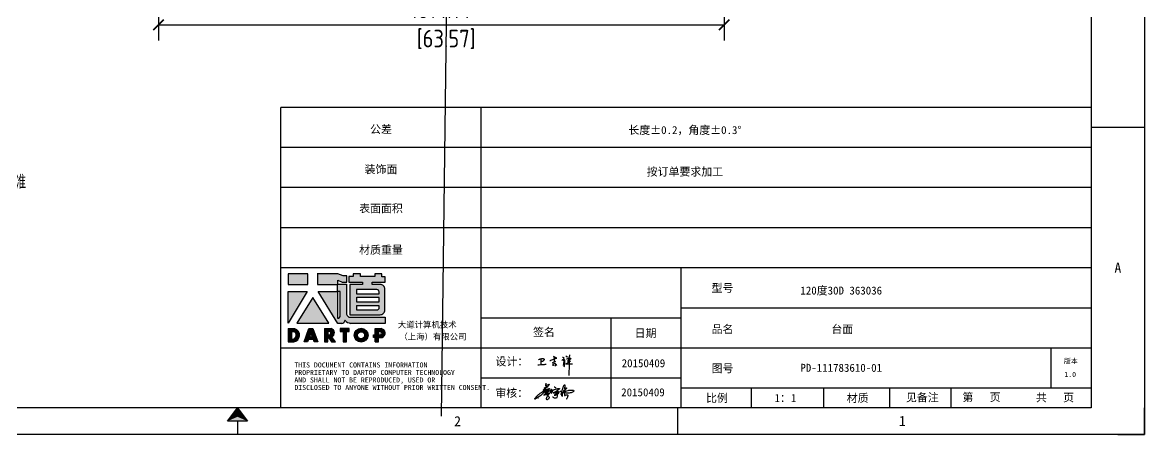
# Model space of a CAD drawing. Header units: millimetres. Extents: x -8883 to 24658, y -3888 to 19148.
# Drawn here: x 1639 to 4841, y -3888 to -2713 of the extents above; entities that cross this region are included whole.
import ezdxf
from ezdxf.enums import TextEntityAlignment as Align

# ---------------------------------------------------------------- set-up
doc = ezdxf.new("R2010")
doc.units = ezdxf.units.MM
doc.header["$MEASUREMENT"] = 0
doc.linetypes.add('DOT', pattern=[0.2, 0.1, -0.1])
for name, color, linetype in [('4', 7, 'Continuous'), ('DIM', 254, 'Continuous'), ('print', 30, 'Continuous')]:
    doc.layers.add(name, color=color, linetype=linetype)
doc.styles.add('Dartop', font='')
doc.styles.add('Dartop Text Style', font='gbenor.shx', dxfattribs={"bigfont": 'gbcbig.shx'})
doc.styles.add('hzHT', font='')
doc.styles.get('Dartop').set_extended_font_data('FangSong_GB2312')
doc.styles.get('hzHT').set_extended_font_data('SimHei')
doc.dimstyles.new('Dartop DIM Style', dxfattribs={"dimscale": 20, "dimtxt": 2.5, "dimasz": 1.5, "dimexe": 2.25, "dimexo": 2, "dimtad": 1, "dimdsep": 46, "dimtxsty": 'Dartop Text Style', "dimblk": 'ARCHTICK', "dimcen": 0.09, "dimadec": 1, "dimazin": 0, "dimtfac": 1, "dimtofl": 0, "dimtmove": 0, "dimatfit": 1, "dimfxl": 1, "dimtolj": 1, "dimtzin": 0, "dimarcsym": 0})

# ---------------------------------------------------------------- blocks, each defined once
blk = doc.blocks.new('*U25')
at = {"color": 254, "linetype": 'Continuous', "extrusion": (0, 0, -1)}
for points in [[(-17, 0.333), (-16.812, 0.25), (-17, 0.5)], [(-17, 0.333), (-17, 0.5), (-17.188, 0.25)], [(-17, 0.333), (-17.188, 0.25), (-16.812, 0.25)]]:
    blk.add_solid(points, dxfattribs=at)
blk = doc.blocks.new('dadao')
for p, q in [((48, 19.2), (44.9, 10.4)), ((44.9, 10.4), (51.2, 10.4)), ((51.2, 10.4), (48, 19.2))]:
    blk.add_line(p, q)
for points in [[(41.8, 121.6), (41.8, 143.7), (-0.4, 143.7), (-0.4, 121.6), (41.8, 121.6)], [(104.8, 122), (104.8, 130.3), (114.1, 126.3), (124.2, 126.3), (124.2, 139.6), (115.9, 139.6), (105.1, 143.9), (61.5, 143.9)], [(61.7, 144), (61.7, 121.3), (103.9, 121.3)], [(113.4, 38.7), (105.1, 38.7), (63, 106.5), (103.9, 106.5), (103.9, 120.9), (103.9, 121.3)], [(109.7, 53.6), (109.7, 106.2), (104.3, 106.2), (104.3, 50.4), (106.6, 50.4)], [(144.6, 94.4), (144.6, 84.8), (192, 84.8), (192, 94.1), (144.9, 94.1)], [(0, 28), (0, 0), (11.8, 0)], [(0.1, 28), (14, 28)], [(76.8, 28.2), (76.8, 0), (84.1, 0), (84.1, 11.1), (91.6, -0.1), (100.3, -0.1), (91.7, 11.1)], [(76.8, 28.2), (90.6, 28.2)], [(120.2, 45), (119.5, 45), (119.5, 44.6)], [(183.7, 0), (183.7, 9.6), (180.6, 9.6), (180.6, 14.9), (183.8, 14.9), (183.8, 28.1), (196.1, 28.1), (196.5, 28.1)], [(7.1, 21.8), (7.1, 6.1), (12, 6.1)], [(7.1, 21.8), (11.4, 21.8)], [(84, 22.7), (84, 15.3), (87.2, 15.3)], [(84, 22.7), (87.3, 22.7)], [(183.7, 0), (190.9, 0), (190.9, 9.6), (198.8, 9.6)], [(194.9, 22.3), (190.8, 22.3), (190.8, 15), (194.4, 15)]]:
    blk.add_lwpolyline(points)
blk.add_lwpolyline([(137.1, 144.2), (137.1, 137.9), (128.3, 137.9), (128.3, 126.5), (157.3, 126.5), (157.3, 121.5), (130.3, 121.5), (130.3, 57.5), (194.4, 57.5, 0.414214), (204.4, 67.5), (204.4, 111.3, 0.414214), (194.4, 121.3), (177.5, 121.3), (177.5, 126.3), (204.7, 126.3), (204.7, 137.7), (198.2, 137.7), (198.2, 143.9), (183.3, 143.9), (183.3, 138), (153, 138), (153, 144.2), (137.1, 144.2)], format="xyb", close=True)
for points in [[(104.8, 122), (123.4, 122), (123.4, 60, 0.414214), (131.4, 52), (204.8, 52), (204.8, 39.1), (131.7, 39.1)], [(144.3, 110.8), (144.3, 101.8), (192.3, 101.8), (192.3, 105.5, 0.414214), (187.3, 110.5), (144.3, 110.5)], [(144.6, 77), (144.6, 67.5), (187.6, 67.5, 0.414214), (192.6, 72.5), (192.6, 76.4), (144.6, 76.4)]]:
    blk.add_lwpolyline(points, format="xyb")
for points in [[(-0.3, 106.2), (40.4, 106.2), (-0.3, 39.7), (-0.3, 106.2)], [(51.7, 94.1), (18.4, 39.3), (86.2, 39.3)], [(43.8, 28.2), (51.8, 28.2), (62.6, -0.1), (55, -0.1), (53.2, 5), (42.9, 5), (41.1, 0), (33.6, 0)], [(110, 28.1), (110, 21.9), (116, 21.9), (116, -0.1), (123.2, -0.1), (123.2, 22), (129.2, 22), (129.2, 28.1), (110, 28.1)]]:
    blk.add_lwpolyline(points, close=True)
for radius in [14.5, 7.44]:
    blk.add_circle((154.2, 14.2), radius)
for centre, radius, start, end in [((99.2, 60.7), 12.6, 305.6399, 325.969), ((9.6, 14.2), 14.4, 278.6604, 72.3203), ((88.6, 19.4), 8.95, 290.6073, 77.2124), ((111.6, 46.7), 8.19, 282.9811, 347.6627), ((136, 61.7), 22.9, 226.7358, 259.3209), ((195.7, 18.6), 9.51, 288.8959, 85.2442), ((8.5, 13.9), 8.49, 294.2143, 69.7177), ((86.4, 19), 3.8, 282.527, 76.7196), ((193.7, 18.7), 3.8, 280.9891, 72.5513)]:
    blk.add_arc(centre, radius, start, end)
blk = doc.blocks.new('_ArchTick')
at = {"color": 0, "linetype": 'ByBlock', "const_width": 0.15}
blk.add_lwpolyline([(-0.5, -0.5), (0.5, 0.5)], dxfattribs=at)
blk = doc.blocks.new('*D32')
at = {"layer": 'Defpoints', "color": 0, "transparency": 16777216}
for p in [(2026.9, -2568), (3641.6, -2568), (3641.6, -2719.4)]:
    blk.add_point(p, dxfattribs=at)
at = {"layer": 'DIM', "color": 0, "lineweight": -2, "transparency": 16777216}
for p, q in [((2026.9, -2608), (2026.9, -2764.4)), ((3641.6, -2608), (3641.6, -2764.4)), ((2026.9, -2719.4), (3641.6, -2719.4))]:
    blk.add_line(p, q, dxfattribs=at)
at = {"layer": 'DIM', "color": 0, "lineweight": -2, "transparency": 16777216, "xscale": 30, "yscale": 30, "zscale": 30, "rotation": 180}
blk.add_blockref('_ArchTick', (2026.9, -2719.4), dxfattribs=at)
at = {"layer": 'DIM', "color": 0, "lineweight": -2, "transparency": 16777216, "xscale": 30, "yscale": 30, "zscale": 30}
blk.add_blockref('_ArchTick', (3641.6, -2719.4), dxfattribs=at)
at = {"layer": 'DIM', "color": 0, "transparency": 16777216, "insert": (2834.3, -2719.4), "char_height": 50, "attachment_point": 5, "style": 'Dartop Text Style'}
blk.add_mtext('\\A1;1614.77\\P [63.57]', dxfattribs=at)
blk = doc.blocks.new('h')
for p, q in [((20773.3, -2331.8), (20775.3, -2338.7)), ((20789.1, -2340.9), (20773.5, -2331.9)), ((20775.3, -2338.7), (20775.6, -2351.2)), ((20775.6, -2351.2), (20775.5, -2357.3)), ((20845.7, -2343.5), (20848.4, -2353)), ((20768.1, -2360.9), (20773, -2359.1)), ((20769.5, -2366.9), (20769.8, -2370.6)), ((20769.8, -2370.6), (20770.9, -2378)), ((20770.9, -2378), (20771.5, -2370.6)), ((20772.4, -2369.3), (20774.9, -2367.8)), ((20773, -2359.1), (20784.1, -2355.2)), ((20782.2, -2369.2), (20780, -2377.1)), ((20780, -2377.1), (20788.3, -2371.3)), ((20780.1, -2366.4), (20780.8, -2366.4)), ((20781.9, -2367.4), (20782.2, -2369.2)), ((20848.9, -2370.3), (20847.9, -2424)), ((20848.4, -2353), (20848.9, -2370.3))]:
    blk.add_line(p, q)
for points in [[(20699.1, -2348.2, -0.029745), (20704.6, -2345.4, -0.046842), (20708.4, -2344.2, -0.00919), (20714.3, -2343, -0.018517), (20717.2, -2342.5, -0.037841), (20720.3, -2342.4, -0.039541), (20723.2, -2342.8, -0.149785), (20726, -2344.3, -0.204935), (20726.9, -2346.6, -0.074872), (20726.5, -2348.3, -0.061615), (20725.6, -2350.3, -0.034204), (20723.8, -2352.6, -0.045776), (20722.3, -2354.1, -0.054985), (20720.4, -2355.3, -0.036348), (20717.3, -2356.5, -0.067752), (20715.7, -2356.8, -0.043553), (20713.2, -2356.7)], [(20755, -2351.9, -0.024077), (20759.9, -2350.1, -0.013147), (20768.7, -2346.5, -0.00522), (20775.4, -2344.1, -0.018517), (20777.3, -2343.4, -0.008274), (20786.3, -2341, -0.039541), (20788.3, -2340.8, -0.079216), (20789.4, -2341, -0.204935)], [(20813.5, -2350.1, 0.007348), (20815.9, -2348.7, 0.008421), (20818, -2347.3, 0.009459), (20819.7, -2346.2, -0.016325), (20820.7, -2345.5, -0.173771), (20821.8, -2345.3, -0.085159), (20823.9, -2346, -0.125883), (20826, -2347.9, -0.160659), (20826.6, -2350.1, -0.010447), (20826.5, -2352.3, -0.008247), (20826.2, -2355.1, -0.002698), (20825.3, -2374, 0.001562), (20823.9, -2383.7, 0.016137)], [(20816.8, -2335, -0.053561), (20819.6, -2336.1, -0.075272), (20821.3, -2337.3, -0.005295), (20822.5, -2338.5, -0.009337), (20823.1, -2339.1, -0.026146), (20823.7, -2339.8, -0.016644), (20824.5, -2340.9)], [(20832.1, -2329.2, -0.053561), (20834.9, -2330.3, -0.075272), (20836.7, -2331.5, -0.005295), (20837.8, -2332.6, -0.009337), (20838.5, -2333.3, -0.026146), (20839, -2334, -0.016644), (20839.8, -2335.1)], [(20836, -2343.7, -0.02797), (20842.1, -2342.6, -0.048868), (20845.6, -2342.2, -0.00919), (20851.1, -2341.4, -0.018517), (20853.9, -2341.1, -0.037841), (20856.7, -2341.2, -0.039541), (20859.4, -2341.6, -0.018282), (20840.6, -2354.7, -0.000937)], [(20847.6, -2340.2, 0.021784), (20849.6, -2335.9, 0.028296), (20850.8, -2332.4, 0.008136), (20851.9, -2328.2, 0.028913), (20852.2, -2327, 0.08193), (20852.1, -2325.9, 0.075058), (20851.7, -2324.7, 0.275043)], [(20696.6, -2372.4, 0.002073), (20710.6, -2371.9, 0.016137), (20719.6, -2371.3, 0.008314), (20736.9, -2369.3)]]:
    blk.add_lwpolyline(points, format="xyb")
for points in [[(20711.3, -2343.5), (20711.3, -2343.5), (20711.5, -2355.8), (20710.7, -2368), (20710.6, -2371.9)], [(20821.5, -2350.6), (20822.4, -2359.2), (20822.2, -2364.9), (20821.7, -2369), (20821.3, -2376.3), (20823.6, -2368.5), (20827.2, -2366.3), (20829.5, -2366.3)], [(20840.6, -2354.7), (20850, -2354.7), (20855, -2354.3), (20845.9, -2361.1), (20840.5, -2364), (20833, -2367.5), (20863.2, -2367.4), (20865.9, -2367.3)]]:
    blk.add_lwpolyline(points)
for centre, radius, start, end in [((20773.7, -2371.2), 2.3, 121.9907, 163.6016), ((20787.5, -2406), 40.3, 100.6183, 108.2482), ((20780.8, -2367.6), 1.15, 9.4675, 90)]:
    blk.add_arc(centre, radius, start, end)
blk = doc.blocks.new('CAIYUQIANG')
for p, q in [((27667.4, -25044.9), (27665.3, -25046.6)), ((27675.7, -25037.4), (27665.9, -25043)), ((27665.9, -25043), (27677.3, -25038.1)), ((27670.6, -25042.2), (27667.4, -25044.9)), ((27670.4, -25028.6), (27669.5, -25034.5)), ((27669.5, -25034.5), (27670.5, -25036.5)), ((27669.7, -25045.8), (27671.3, -25045.2)), ((27670.5, -25036.5), (27674.7, -25033.4)), ((27677.3, -25038.1), (27670.6, -25042.2)), ((27671.3, -25045.2), (27672.1, -25045.7)), ((27673.6, -25046.3), (27677.4, -25044.5)), ((27674.7, -25033.4), (27678, -25031.9)), ((27679.9, -25033), (27675.7, -25037.4)), ((27677.4, -25044.5), (27680, -25043.8)), ((27678, -25031.9), (27679.7, -25031.6)), ((27679.7, -25031.6), (27680.1, -25032.2)), ((27680.1, -25032.2), (27679.9, -25033)), ((27680, -25043.8), (27681.2, -25043.8)), ((27681.2, -25044.7), (27680.6, -25045.9)), ((27681.2, -25043.8), (27681.2, -25044.7)), ((27686.2, -25045.4), (27686.3, -25045)), ((27686.3, -25045), (27686.6, -25045)), ((27686.6, -25045), (27686.7, -25045.1)), ((27686.7, -25045.1), (27686.9, -25049.2)), ((27695.8, -25045.9), (27698.2, -25045)), ((27698.2, -25045), (27699.9, -25044.7)), ((27699.9, -25044.7), (27702.8, -25044)), ((27702.8, -25044), (27704.8, -25043.7)), ((27704.8, -25043.7), (27707, -25043.4)), ((27707, -25043.4), (27708, -25043.4)), ((27708, -25043.4), (27709, -25043.5)), ((27710.1, -25044), (27708, -25045.9)), ((27709, -25043.5), (27709.7, -25043.8)), ((27709.7, -25043.8), (27710.1, -25044)), ((27718.5, -25046), (27720.2, -25040.9)), ((27720.2, -25040.9), (27720.7, -25039.5)), ((27720.7, -25039.5), (27721.2, -25038)), ((27721.2, -25038), (27721.6, -25036.6)), ((27721.6, -25036.6), (27722.4, -25034.9)), ((27722.4, -25034.9), (27723.3, -25033.3)), ((27723.3, -25033.3), (27723.8, -25032.7)), ((27723.8, -25032.7), (27724.4, -25032.7)), ((27724.2, -25041.9), (27724, -25042.9)), ((27724, -25042.9), (27724, -25043.8)), ((27724, -25043.8), (27724.5, -25044.5)), ((27724.7, -25038.7), (27724.2, -25041.9)), ((27724.4, -25032.7), (27724.8, -25033.4)), ((27724.5, -25044.5), (27724.9, -25044.1)), ((27724.9, -25037.3), (27724.7, -25038.7)), ((27724.8, -25033.4), (27725.1, -25034.5)), ((27725.1, -25035.4), (27724.9, -25037.3)), ((27724.9, -25044.1), (27726.2, -25043.2)), ((27725.1, -25034.5), (27725.1, -25035.4)), ((27726.2, -25043.2), (27727.3, -25042.5)), ((27727.3, -25042.5), (27728.7, -25041.6)), ((27728.8, -25044.9), (27727.7, -25045.8)), ((27728.7, -25041.6), (27729.4, -25041.6)), ((27729.8, -25043.2), (27728.8, -25044.9)), ((27729.4, -25041.6), (27729.8, -25042.2)), ((27729.8, -25042.2), (27729.8, -25043.2)), ((27639.2, -25074.1), (27639.8, -25072.4)), ((27640.1, -25074.1), (27639.2, -25074.1)), ((27639.8, -25072.4), (27641, -25070.5)), ((27641.8, -25073.4), (27640.1, -25074.1)), ((27641, -25070.5), (27642.4, -25068.7)), ((27643.4, -25072.1), (27641.8, -25073.4)), ((27642.4, -25068.7), (27644.1, -25066.6)), ((27645.7, -25070.6), (27643.4, -25072.1)), ((27644.1, -25066.6), (27646.1, -25064.4)), ((27649.4, -25068), (27645.7, -25070.6)), ((27646.1, -25064.4), (27648.2, -25062.5)), ((27648.2, -25062.5), (27649.9, -25061)), ((27653.3, -25065.6), (27649.4, -25068)), ((27649.9, -25061), (27651.9, -25059.4)), ((27651.9, -25059.4), (27654.7, -25057.2)), ((27656.6, -25063.3), (27653.3, -25065.6)), ((27654.7, -25057.2), (27656.5, -25055.9)), ((27656.5, -25055.9), (27658.3, -25054.6)), ((27659.8, -25060.4), (27656.6, -25063.3)), ((27658.3, -25054.6), (27659.6, -25053.7)), ((27659.6, -25053.7), (27662.2, -25052.1)), ((27660.6, -25059.8), (27659.8, -25060.4)), ((27663.6, -25056.9), (27660.6, -25059.8)), ((27662.2, -25052.1), (27664.9, -25050.5)), ((27662.9, -25048.8), (27669.7, -25045.8)), ((27663.2, -25048.6), (27662.9, -25048.8)), ((27663.6, -25048.1), (27663.2, -25048.6)), ((27665.3, -25046.6), (27663.6, -25048.1)), ((27666.3, -25053.5), (27663.6, -25056.9)), ((27664.9, -25050.5), (27668.5, -25048.7)), ((27667.5, -25060.4), (27664.9, -25062)), ((27664.9, -25062.9), (27667.7, -25061.6)), ((27664.9, -25062), (27664.9, -25062.9)), ((27668.2, -25051.4), (27666.3, -25053.5)), ((27670.3, -25058.4), (27667.5, -25060.4)), ((27667.7, -25061.6), (27670.5, -25060.2)), ((27670.9, -25048.6), (27668.2, -25051.4)), ((27668.5, -25048.7), (27673.6, -25046.3)), ((27668.6, -25056), (27674.9, -25053.6)), ((27672.1, -25054.2), (27668.6, -25056)), ((27672, -25057.1), (27670.3, -25058.4)), ((27670.5, -25060.2), (27673.3, -25059)), ((27671.5, -25047.3), (27670.9, -25048.6)), ((27671.2, -25051), (27679.4, -25049.8)), ((27674.1, -25050.1), (27671.2, -25051)), ((27672.1, -25046.2), (27671.5, -25047.3)), ((27672.5, -25060.1), (27671.9, -25060.4)), ((27671.9, -25060.4), (27674.3, -25061.5)), ((27673.8, -25055.8), (27672, -25057.1)), ((27672.1, -25045.7), (27672.1, -25046.2)), ((27675.9, -25052.3), (27672.1, -25054.2)), ((27673.8, -25059.6), (27672.5, -25060.1)), ((27672.7, -25072.4), (27673.6, -25068.9)), ((27672.7, -25073.7), (27672.7, -25072.4)), ((27672.9, -25074.4), (27672.7, -25073.7)), ((27673.5, -25075.1), (27672.9, -25074.4)), ((27673.3, -25059), (27675.5, -25058)), ((27674.1, -25075.4), (27673.5, -25075.1)), ((27673.6, -25068.9), (27674.3, -25066.8)), ((27676.2, -25054), (27673.8, -25055.8)), ((27675.2, -25059.1), (27673.8, -25059.6)), ((27676.5, -25048.8), (27674.1, -25050.1)), ((27675, -25075.4), (27674.1, -25075.4)), ((27674.3, -25061.5), (27677.2, -25063.7)), ((27674.3, -25066.8), (27675.3, -25065)), ((27674.9, -25053.6), (27676.8, -25053.2)), ((27676.4, -25074.9), (27675, -25075.4)), ((27677.8, -25058), (27675.2, -25059.1)), ((27675.3, -25065), (27676.4, -25063.4)), ((27675.5, -25058), (27677.9, -25056.9)), ((27678.6, -25051.7), (27675.9, -25052.3)), ((27677.2, -25053.4), (27676.2, -25054)), ((27676.4, -25063.4), (27677.5, -25061.9)), ((27677.2, -25074.4), (27676.4, -25074.9)), ((27679.1, -25047.4), (27676.5, -25048.8)), ((27676.8, -25053.2), (27677.2, -25053.4)), ((27677.2, -25063.7), (27678.8, -25065.4)), ((27678.3, -25073.5), (27677.2, -25074.4)), ((27677.5, -25061.9), (27679.6, -25059.6)), ((27679, -25057.7), (27677.8, -25058)), ((27677.9, -25056.9), (27680, -25056.9)), ((27679.1, -25072.5), (27678.3, -25073.5)), ((27683.3, -25050.5), (27678.6, -25051.7)), ((27678.8, -25065.4), (27679.4, -25066.6)), ((27680, -25057.5), (27679, -25057.7)), ((27680.6, -25045.9), (27679.1, -25047.4)), ((27679.8, -25071), (27679.1, -25072.5)), ((27679.4, -25049.8), (27681.5, -25049.6)), ((27679.4, -25066.6), (27679.9, -25067.9)), ((27679.6, -25059.6), (27680.6, -25058.4)), ((27680, -25070), (27679.8, -25071)), ((27679.9, -25067.9), (27680, -25069)), ((27680, -25056.9), (27680.5, -25057.1)), ((27680.5, -25057.1), (27680, -25057.5)), ((27680, -25069), (27680, -25070)), ((27680.6, -25058.4), (27681.3, -25057.6)), ((27681.3, -25057.6), (27682.9, -25055.7)), ((27681.5, -25049.6), (27682.7, -25049.7)), ((27682.7, -25049.7), (27683.3, -25050.5)), ((27682.9, -25055.7), (27683.9, -25054.7)), ((27683.9, -25054.7), (27684.6, -25054)), ((27684.6, -25054), (27685.6, -25053.1)), ((27685.6, -25053.1), (27686, -25048.7)), ((27686, -25048.7), (27686.1, -25046.8)), ((27686.1, -25046.8), (27686.2, -25045.4)), ((27686.9, -25049.2), (27686.9, -25051.7)), ((27686.9, -25051.7), (27686.9, -25054.8)), ((27686.9, -25054.8), (27686.9, -25055.8)), ((27686.9, -25055.8), (27687, -25056.5)), ((27687, -25056.5), (27687.2, -25056.9)), ((27687.2, -25056.9), (27687.5, -25056.9)), ((27687.5, -25056.9), (27687.8, -25056.5)), ((27687.8, -25056.5), (27688, -25055.9)), ((27688, -25055.9), (27688.6, -25054.6)), ((27688.6, -25054.6), (27689.1, -25053.3)), ((27689.1, -25053.3), (27689.5, -25052.1)), ((27689.5, -25052.1), (27690.2, -25050.1)), ((27690.2, -25050.1), (27690.5, -25049.4)), ((27690.5, -25049.4), (27691.2, -25048.7)), ((27691, -25067.9), (27690.7, -25067.5)), ((27691.8, -25068.5), (27691, -25067.9)), ((27691.2, -25048.7), (27693.8, -25046.9)), ((27692.9, -25069.4), (27691.8, -25068.5)), ((27692.5, -25055.7), (27691.9, -25055.8)), ((27691.9, -25055.8), (27691.9, -25056.2)), ((27691.9, -25056.2), (27693.4, -25056.2)), ((27693.9, -25055.2), (27692.5, -25055.7)), ((27694, -25070.3), (27692.9, -25069.4)), ((27693.4, -25056.2), (27695.2, -25055.9)), ((27693.8, -25046.9), (27694.7, -25046.4)), ((27697.3, -25053.7), (27693.9, -25055.2)), ((27695.5, -25070.9), (27694, -25070.3)), ((27694.7, -25046.4), (27695.8, -25045.9)), ((27695.5, -25062.1), (27695, -25062.5)), ((27695, -25062.5), (27695, -25062.8)), ((27695, -25062.8), (27695.4, -25063)), ((27695.2, -25055.9), (27696.4, -25055.5)), ((27695.4, -25063), (27696.6, -25063)), ((27696.5, -25061.2), (27695.5, -25062.1)), ((27697.1, -25071.4), (27695.5, -25070.9)), ((27696.4, -25055.5), (27698.6, -25054.5)), ((27698, -25059.9), (27696.5, -25061.2)), ((27696.6, -25063), (27698.7, -25062.4)), ((27699, -25071.4), (27697.1, -25071.4)), ((27700.1, -25052.2), (27697.3, -25053.7)), ((27700.7, -25057.4), (27698, -25059.9)), ((27698.6, -25054.5), (27700.1, -25053.8)), ((27698.7, -25062.4), (27701.9, -25060.7)), ((27700.5, -25071.4), (27699, -25071.4)), ((27703.1, -25050.1), (27700.1, -25052.2)), ((27700.1, -25053.8), (27701.4, -25053.2)), ((27701.7, -25070.7), (27700.5, -25071.4)), ((27703.2, -25055.4), (27700.7, -25057.4)), ((27701.4, -25053.2), (27703, -25052.5)), ((27702.4, -25068.8), (27701.7, -25070.7)), ((27701.9, -25060.7), (27705, -25058.6)), ((27702.9, -25065), (27702.4, -25068.8)), ((27703, -25063.9), (27702.9, -25065)), ((27703, -25052.5), (27704.6, -25051.8)), ((27703.4, -25059.2), (27703, -25063.9)), ((27705.3, -25048.2), (27703.1, -25050.1)), ((27705.1, -25053.8), (27703.2, -25055.4)), ((27703.5, -25058.1), (27703.4, -25059.2)), ((27703.9, -25057), (27703.5, -25058.1)), ((27704.3, -25056.3), (27703.9, -25057)), ((27704.9, -25055.3), (27704.3, -25056.3)), ((27704.6, -25051.8), (27705.9, -25051.1)), ((27705.1, -25055), (27704.9, -25055.3)), ((27705, -25058.6), (27706.4, -25057.7)), ((27706, -25052.8), (27705.1, -25053.8)), ((27706.3, -25055), (27705.1, -25055)), ((27708, -25045.9), (27705.3, -25048.2)), ((27705.9, -25051.1), (27706.4, -25051.1)), ((27706.6, -25051.6), (27706, -25052.8)), ((27706.8, -25055.3), (27706.3, -25055)), ((27706.4, -25051.1), (27706.6, -25051.6)), ((27706.4, -25057.7), (27707.4, -25057)), ((27707.5, -25055.8), (27706.8, -25055.3)), ((27707.4, -25057), (27707.8, -25056.8)), ((27707.8, -25056.8), (27707.5, -25055.8)), ((27710, -25054.2), (27711.2, -25052.7)), ((27711.2, -25052.7), (27712.6, -25051.4)), ((27712.6, -25051.4), (27713.4, -25050.9)), ((27713.4, -25050.9), (27714.2, -25050.8)), ((27713.7, -25060.6), (27714.5, -25059.1)), ((27714, -25059.3), (27713.7, -25060.1)), ((27713.7, -25060.1), (27713.7, -25060.6)), ((27714.3, -25058.6), (27714, -25059.3)), ((27714.2, -25050.8), (27715, -25050.8)), ((27715, -25056.9), (27714.3, -25058.6)), ((27714.5, -25059.1), (27715.1, -25058.3)), ((27715, -25050.8), (27715.4, -25050.8)), ((27715.5, -25055.4), (27715, -25056.9)), ((27715.1, -25058.3), (27715.6, -25057.9)), ((27715.4, -25050.8), (27715.6, -25051)), ((27715.9, -25053.9), (27715.5, -25055.4)), ((27715.6, -25051), (27715.8, -25051.2)), ((27715.6, -25057.9), (27716.2, -25057.8)), ((27715.8, -25051.2), (27715.9, -25051.2)), ((27715.9, -25051.2), (27716, -25051.4)), ((27716, -25053.3), (27715.9, -25053.9)), ((27716, -25051.4), (27716, -25051.4)), ((27716, -25051.4), (27716, -25051.5)), ((27716, -25051.5), (27716.1, -25051.6)), ((27716.1, -25052.4), (27716, -25053.3)), ((27716.1, -25051.6), (27716.1, -25051.8)), ((27716.1, -25051.8), (27716.1, -25052.4)), ((27716.2, -25057.8), (27716.9, -25057.9)), ((27716.6, -25063.7), (27716.8, -25062.6)), ((27716.6, -25064.9), (27716.6, -25063.7)), ((27717, -25065.4), (27716.6, -25064.9)), ((27716.8, -25062.6), (27717, -25060.1)), ((27716.9, -25057.9), (27717.2, -25058.1)), ((27717, -25060.1), (27717.1, -25058.6)), ((27718.3, -25066.4), (27717, -25065.4)), ((27717.1, -25058.6), (27717.2, -25057.5)), ((27717.2, -25057.5), (27717.7, -25052.4)), ((27717.2, -25058.1), (27717.6, -25058.7)), ((27717.6, -25058.7), (27717.6, -25060.8)), ((27717.6, -25060.8), (27717.6, -25062.5)), ((27717.6, -25062.5), (27717.7, -25064.3)), ((27717.7, -25050), (27718.5, -25046)), ((27717.7, -25052.4), (27717.7, -25050)), ((27717.7, -25064.3), (27717.7, -25065.5)), ((27717.7, -25065.5), (27718.3, -25066.4)), ((27719, -25056.7), (27720.6, -25055.2)), ((27719, -25056.7), (27720.6, -25055.4)), ((27720.6, -25055.4), (27719, -25056.7)), ((27719.4, -25056.1), (27719, -25056.7)), ((27720.3, -25054.8), (27719.4, -25056.1)), ((27721, -25053.7), (27720.3, -25054.8)), ((27720.6, -25055.2), (27721.9, -25054.1)), ((27722.6, -25051.2), (27721, -25053.7)), ((27721.8, -25052.4), (27722.1, -25051.2)), ((27721.9, -25054.1), (27721.8, -25052.4)), ((27721.9, -25054.1), (27723.5, -25052.8)), ((27722.2, -25054.5), (27721.9, -25054.1)), ((27722.1, -25051.2), (27722.6, -25049.3)), ((27723.2, -25055.7), (27722.2, -25054.5)), ((27722.6, -25049.3), (27723.4, -25048.2)), ((27723.9, -25049.1), (27722.6, -25051.2)), ((27725.1, -25056.1), (27723.2, -25055.7)), ((27723.4, -25048.2), (27724, -25048.2)), ((27723.5, -25052.8), (27725.7, -25051.8)), ((27724.9, -25047.9), (27723.9, -25049.1)), ((27724, -25048.2), (27725, -25049.3)), ((27724.3, -25057.3), (27724.1, -25059.8)), ((27724.1, -25059.8), (27724.2, -25062.5)), ((27724.2, -25062.5), (27724.5, -25063.9)), ((27724.8, -25054.3), (27724.3, -25057.3)), ((27724.3, -25057.3), (27724.3, -25057.3)), ((27724.5, -25063.9), (27726.1, -25063.8)), ((27726, -25051.7), (27724.6, -25052.3)), ((27724.6, -25052.3), (27724.8, -25054.3)), ((27726.1, -25047), (27724.9, -25047.9)), ((27725, -25049.3), (27726, -25051.7)), ((27728.6, -25056.9), (27725.1, -25056.1)), ((27725.7, -25051.8), (27728.1, -25050.8)), ((27727.7, -25045.8), (27726.1, -25047)), ((27726.1, -25063.8), (27727.2, -25062.4)), ((27727.2, -25062.4), (27728.7, -25061.7)), ((27728.1, -25050.8), (27730.4, -25049.9)), ((27731.5, -25056.9), (27728.6, -25056.9)), ((27728.7, -25061.7), (27730.6, -25061.7)), ((27729.9, -25073.7), (27728.8, -25073.7)), ((27730.7, -25072), (27729.9, -25073.7)), ((27730.4, -25049.9), (27734.3, -25049)), ((27730.6, -25061.7), (27732.5, -25061.7)), ((27732.4, -25068.5), (27730.7, -25072)), ((27734.6, -25056.9), (27731.5, -25056.9)), ((27733.1, -25067), (27732.4, -25068.5)), ((27732.5, -25061.7), (27734, -25062.9)), ((27734, -25064.2), (27733.1, -25067)), ((27734, -25062.9), (27734, -25064.2)), ((27734.3, -25049), (27736.4, -25048.5)), ((27736.4, -25056.9), (27734.6, -25056.9)), ((27736.4, -25048.5), (27738, -25048.5)), ((27737.5, -25056.9), (27736.4, -25056.9)), ((27739.9, -25056.2), (27737.5, -25056.9)), ((27738, -25048.5), (27741.4, -25048.2)), ((27742.8, -25055.5), (27739.9, -25056.2)), ((27741.4, -25048.2), (27743.3, -25048.1)), ((27745.3, -25054.8), (27742.8, -25055.5)), ((27743.3, -25048.1), (27745.9, -25048.1)), ((27747, -25053.9), (27745.3, -25054.8)), ((27745.9, -25048.1), (27747.9, -25048.3)), ((27749, -25052.8), (27747, -25053.9)), ((27747.9, -25048.3), (27749.6, -25048.7)), ((27749.8, -25051.7), (27749, -25052.8)), ((27749.6, -25048.7), (27750.5, -25049.8)), ((27750.6, -25050.8), (27749.8, -25051.7)), ((27750.5, -25049.8), (27750.6, -25050.8))]:
    blk.add_line(p, q)
blk.add_lwpolyline([(27694.2, -25038.4, -0.053561), (27695.8, -25039, -0.075272), (27696.8, -25039.7, -0.005295), (27697.5, -25040.4, -0.009337), (27697.9, -25040.8, -0.026146), (27698.2, -25041.2, -0.016644), (27698.7, -25041.9)], format="xyb")
blk = doc.blocks.new('*D37')
at = {"layer": 'Defpoints', "color": 0, "transparency": 16777216}
for p in [(2854.6, -2312.2), (2834.3, -3836.1)]:
    blk.add_point(p, dxfattribs=at)
at = {"layer": 'DIM', "color": 0, "lineweight": -2, "transparency": 16777216}
blk.add_line((2834.3, -3836.1), (2854.6, -2312.2), dxfattribs=at)
at = {"layer": 'DIM', "color": 0, "lineweight": -2, "transparency": 16777216, "xscale": 30, "yscale": 30, "zscale": 30, "rotation": 89.23709107796766}
blk.add_blockref('_ArchTick', (2854.6, -2312.2), dxfattribs=at)
at = {"layer": 'DIM', "color": 0, "transparency": 16777216, "insert": (2852.6, -2455.5), "char_height": 50, "attachment_point": 5, "rotation": 89.2371, "style": 'Dartop Text Style'}
blk.add_mtext('\\A1;R1524\\P [R60]', dxfattribs=at)

msp = doc.modelspace()

# ---------------------------------------------------------------- hatches: boundary and pattern name
for points in [[(2453.525, -3429.924), (2396.571, -3429.924), (2396.571, -3459.681), (2453.525, -3459.681)], [(2451.692, -3480.501), (2396.723, -3480.501), (2396.723, -3570.25)], [(2466.929, -3496.788), (2421.994, -3570.848), (2513.493, -3570.848)], [(2571.59, -3586.001), (2545.587, -3586.001), (2545.587, -3594.251), (2553.7, -3594.251), (2553.7, -3623.979), (2563.414, -3623.979), (2563.414, -3594.231), (2571.59, -3594.231)]]:
    msp.add_hatch(color=0).paths.add_polyline_path(points)
h = msp.add_hatch(color=0)
h.paths.add_polyline_path([(2538.64, -3448.009), (2551.21, -3453.439), (2564.799, -3453.439), (2564.799, -3435.452), (2553.588, -3435.452), (2538.979, -3429.683), (2480.437, -3429.683), (2480.437, -3460.103), (2537.398, -3460.103), (2537.398, -3460.718), (2537.398, -3480.16), (2482.163, -3480.16), (2538.975, -3571.591), (2550.226, -3571.591, 0.27937482), (2558.438, -3563.605), (2558.438, -3563.183), (2559.43, -3563.183, 0.14314537), (2574.918, -3571.065), (2673.64, -3571.065), (2673.64, -3553.725), (2574.498, -3553.725, -0.41421356), (2563.699, -3542.927), (2563.699, -3459.142), (2538.64, -3459.142)])
h.paths.add_polyline_path([(2537.972, -3480.549), (2545.21, -3480.55), (2545.21, -3551.513, -0.08893574), (2541.015, -3555.827), (2537.946, -3555.827)], flags=16)
h = msp.add_hatch(color=0)
h.paths.add_polyline_path([(2673.47, -3437.97), (2664.687, -3437.97), (2664.687, -3429.615), (2644.61, -3429.615), (2644.61, -3437.553), (2603.621, -3437.553), (2603.621, -3429.197), (2582.153, -3429.197), (2582.153, -3437.707), (2570.291, -3437.707), (2570.291, -3453.112), (2609.436, -3453.112), (2609.436, -3459.925), (2572.96, -3459.925), (2572.96, -3546.183), (2659.553, -3546.183, 0.41421356), (2673.052, -3532.685), (2673.052, -3473.613, 0.41421356), (2659.553, -3460.115), (2636.662, -3460.115), (2636.662, -3453.43), (2673.47, -3453.43)])
h.paths.add_polyline_path([(2649.99, -3474.738, -0.41421356), (2656.739, -3481.487), (2656.739, -3486.437), (2591.908, -3486.437), (2591.908, -3474.738)], flags=16)
h.paths.add_polyline_path([(2656.321, -3496.882), (2656.321, -3509.416), (2592.327, -3509.416), (2592.327, -3496.882)], flags=16)
h.paths.add_polyline_path([(2657.157, -3520.697), (2657.157, -3526.065, -0.41421356), (2650.408, -3532.814), (2592.327, -3532.814), (2592.327, -3520.697)], flags=16)
h = msp.add_hatch(color=0)
h.paths.add_polyline_path([(2415.985, -3586.136), (2397.127, -3586.136), (2397.127, -3623.866), (2413.009, -3623.866, 0.79301591)])
h.paths.add_polyline_path([(2413.289, -3615.604), (2406.695, -3615.604), (2406.695, -3594.399), (2412.561, -3594.399, -0.67136089)], flags=16)
h = msp.add_hatch(color=0)
h.paths.add_polyline_path([(2467.071, -3585.826), (2456.309, -3585.826), (2442.469, -3623.907), (2452.663, -3623.907), (2455.062, -3617.158), (2468.873, -3617.158), (2471.323, -3623.988), (2481.599, -3623.988)])
h.paths.add_polyline_path([(2466.233, -3609.884), (2457.677, -3609.884), (2461.877, -3597.918)], flags=16)
h = msp.add_hatch(color=0)
h.paths.add_polyline_path([(2519.383, -3585.853), (2500.836, -3585.853), (2500.836, -3623.928), (2510.637, -3623.928), (2510.637, -3608.833), (2520.711, -3624.064), (2532.554, -3624.064), (2520.96, -3608.929, 0.74405494)])
h.paths.add_polyline_path([(2510.547, -3603.198), (2510.547, -3593.199), (2514.928, -3593.199, -0.79680897), (2514.862, -3603.198)], flags=16)
h = msp.add_hatch(color=0)
h.paths.add_polyline_path([(2585.726, -3604.753, 1), (2624.823, -3604.753, 1)])
h.paths.add_polyline_path([(2615.317, -3604.753, -1), (2595.232, -3604.753, -1)], flags=16)
h = msp.add_hatch(color=0)
h.paths.add_polyline_path([(2662.323, -3585.943), (2661.762, -3585.943), (2645.228, -3585.943), (2645.228, -3603.712), (2640.841, -3603.712), (2640.841, -3610.925), (2645.157, -3610.925), (2645.157, -3623.861), (2654.809, -3623.861), (2654.809, -3610.875), (2665.416, -3610.875, 0.81230381)])
h.paths.add_polyline_path([(2654.666, -3603.663), (2654.666, -3593.724), (2660.159, -3593.724, -0.77821343), (2659.598, -3603.663)], flags=16)

# ---------------------------------------------------------------- linework, layer by layer
at = {"color": 0}
for p, q in [((4688.994, -613.933), (4688.994, -3811.999)), ((2376.107, -3811.999), (2376.107, -2955.374)), ((4688.994, -2955.374), (2376.107, -2955.374)), ((2947.191, -2955.374), (2947.191, -3811.999)), ((4841.283, -3012.483), (4688.994, -3012.483)), ((4688.994, -3069.591), (2376.107, -3069.591)), ((4688.994, -3183.808), (2376.107, -3183.808)), ((4688.994, -3298.024), (2376.107, -3298.024)), ((4688.994, -3412.241), (2376.107, -3412.241)), ((3518.274, -3811.999), (3518.274, -3412.241)), ((2947.191, -3555.012), (3518.274, -3555.012)), ((3318.395, -3555.012), (3318.395, -3811.999)), ((3518.274, -3526.458), (4688.994, -3526.458)), ((2376.107, -3640.674), (2947.191, -3640.674)), ((2947.191, -3640.674), (4688.994, -3640.674)), ((4574.778, -3754.891), (4574.778, -3640.674)), ((2947.191, -3726.337), (3518.274, -3726.337)), ((3518.274, -3754.891), (4688.994, -3754.891)), ((3719.195, -3811.999), (3719.195, -3754.891)), ((3926.258, -3811.999), (3926.258, -3754.891)), ((4114.496, -3811.999), (4114.496, -3754.891)), ((4289.236, -3811.999), (4289.236, -3754.891)), ((4688.994, -3811.999), (156.192, -3811.999)), ((3508.756, -3888.144), (3508.756, -3811.999)), ((4841.283, -3888.144), (4841.283, -3811.999)), ((2252.373, -3850.071), (2252.373, -3888.144)), ((4765.139, -3888.144), (4841.283, -3888.144))]:
    msp.add_line(p, q, dxfattribs=at)
at = {"color": 0, "linetype": 'DOT'}
for p, q in [((4841.283, -613.933), (4841.283, -3811.999)), ((4765.139, -3888.144), (3.903, -3888.144))]:
    msp.add_line(p, q, dxfattribs=at)
at = {"color": 0}
msp.add_lwpolyline([(2252.373, -3811.999), (2280.927, -3850.071), (2223.819, -3850.071), (2252.373, -3811.999)], close=True, dxfattribs=at)
msp.add_arc((3107.167, -3771.928), 12.068, 281.076982, 291.212632)
at = {"layer": 'print'}
msp.add_lwpolyline([(3.903, -537.789), (4841.283, -537.789), (4841.283, -3888.144), (3.903, -3888.144)], close=True, dxfattribs=at)

# ---------------------------------------------------------------- block references
at = {"color": 0}
for name, p, xscale, yscale, zscale in [('dadao', (2397.127, -3623.866), 1.349832906196347, 1.349832906196347, 1.349832906196347), ('h', (-9012.389, -2299.532), 0.585704211006083, 0.585704211006083, 0.585704211006083)]:
    msp.add_blockref(name, p, dxfattribs=dict(at, xscale=xscale, yscale=yscale, zscale=zscale))
msp.add_blockref('CAIYUQIANG', (-24538.439, 21286.725))
at = {"color": 0, "linetype": 'Continuous', "xscale": 152.2888407109637, "yscale": 152.2888407109637, "zscale": 152.2888407109637}
msp.add_blockref('*U25', (-336.538, -3888.144), dxfattribs=at)

# ---------------------------------------------------------------- texts
at = {"color": 0}
for s, height, style, p in [('公差', 22.8433, 'hzHT', (2661.897, -3017.495)), ('长度%%P0.2，角度%%P0.3%%D', 22.84333, 'hzHT', (3529.452, -3019.554)), ('装饰面', 22.8433, 'hzHT', (2661.897, -3131.364)), ('按订单要求加工', 22.8433, 'hzHT', (3529.452, -3138.334)), ('表面面积', 22.8433, 'hzHT', (2661.897, -3243.043)), ('材质重量', 22.8433, 'hzHT', (2661.897, -3361.292)), ('A', 28.554, 'Dartop', (4765.139, -3412.241)), ('型号', 22.8433, 'hzHT', (3636.79, -3470.347)), ('120度30D 363036', 22.84333, 'hzHT', (3975.541, -3477.351)), ('签名', 22.8433, 'hzHT', (3127.048, -3595.984)), ('日期', 22.8433, 'hzHT', (3416.903, -3598.795)), ('品名', 22.8433, 'hzHT', (3636.79, -3587.615)), ('台面', 22.8433, 'hzHT', (3978.734, -3587.615)), ('20150409', 22.8433, 'hzHT', (3411.04, -3684.674)), ('版本', 14.2771, 'hzHT', (4630.786, -3678.577)), ('图号', 22.8433, 'hzHT', (3636.79, -3699.27)), ('PD-111783610-01', 22.84333, 'hzHT', (3975.541, -3697.779)), ('1.0', 14.2771, 'Dartop', (4629.068, -3716.733)), ('20150409', 22.8433, 'hzHT', (3409.679, -3767.561)), ('比例', 22.8433, 'hzHT', (3620.862, -3784.04)), ('1：1', 22.8433, 'hzHT', (3816.149, -3784.04)), ('材质', 22.8433, 'hzHT', (4022.486, -3784.04)), ('见备注', 22.8433, 'hzHT', (4207.016, -3782.365)), ('第   页', 22.8433, 'hzHT', (4375.855, -3781.67)), ('共   页', 22.8433, 'hzHT', (4585.691, -3782.502)), ('2', 28.554, 'Dartop', (2880.564, -3850.071)), ('1', 28.554, 'Dartop', (4149.963, -3849.166))]:
    msp.add_text(s, height=height, dxfattribs=dict(at, style=style)).set_placement(p, align=Align.MIDDLE_CENTER)
at = {"color": 0, "style": 'hzHT'}
for s, height, p in [('THIS DOCUMENT CONTAINS INFORMATION', 14.27708, (2414.653, -3696.782)), ('设计：', 22.8433, (2988.667, -3691.157)), ('PROPRIETARY TO DARTOP COMPUTER TECHNOLOGY', 14.27708, (2414.653, -3718.198)), ('AND SHALL NOT BE REPRODUCED, USED OR', 14.27708, (2414.653, -3739.613)), ('DISCLOSED TO ANYONE WITHOUT PRIOR WRITTEN CONSENT.', 14.27708, (2414.653, -3761.029)), ('审核：', 22.8433, (2988.327, -3781.111))]:
    msp.add_text(s, height=height, dxfattribs=at).set_placement(p)
at = {"layer": '4', "color": 0, "style": 'hzHT'}
for s, p in [('大道计算机技术', (2709.942, -3583.382)), ('（上海）有限公司', (2714.252, -3617.529))]:
    msp.add_text(s, height=17.1325, dxfattribs=at).set_placement(p)
at = {"layer": 'DIM', "style": 'Dartop Text Style'}
msp.add_text('1.材料：28.5mm刨花板，要求达到ASTM A208.1 M3级标准', height=40, dxfattribs=at).set_placement((1185.455, -3167.793), align=Align.MIDDLE_CENTER)

# ---------------------------------------------------------------- dimensions: what is measured, and where the dimension line sits
at = {"layer": 'DIM'}
dim = msp.add_radius_dim(center=(2834.261, -3836.076), mpoint=(2854.553, -2312.211), dimstyle='Dartop DIM Style', override={"dimscale": 20, "dimpost": '\\X'}, dxfattribs=at)
dim.commit()
dim.dimension.update_dxf_attribs({"geometry": '*D37', "text_midpoint": (2852.644, -2455.532), "dimtype": 164})
dim = msp.add_linear_dim(base=(3641.645, -2719.4479), p1=(2026.8797, -2567.9576), p2=(3641.645, -2567.9522), dimstyle='Dartop DIM Style', override={"dimscale": 20, "dimpost": '\\X'}, dxfattribs=at)
dim.commit()
dim.dimension.update_dxf_attribs({"geometry": '*D32', "text_midpoint": (2834.2624, -2719.4479), "dimtype": 160})

doc.saveas('drawing.dxf')
